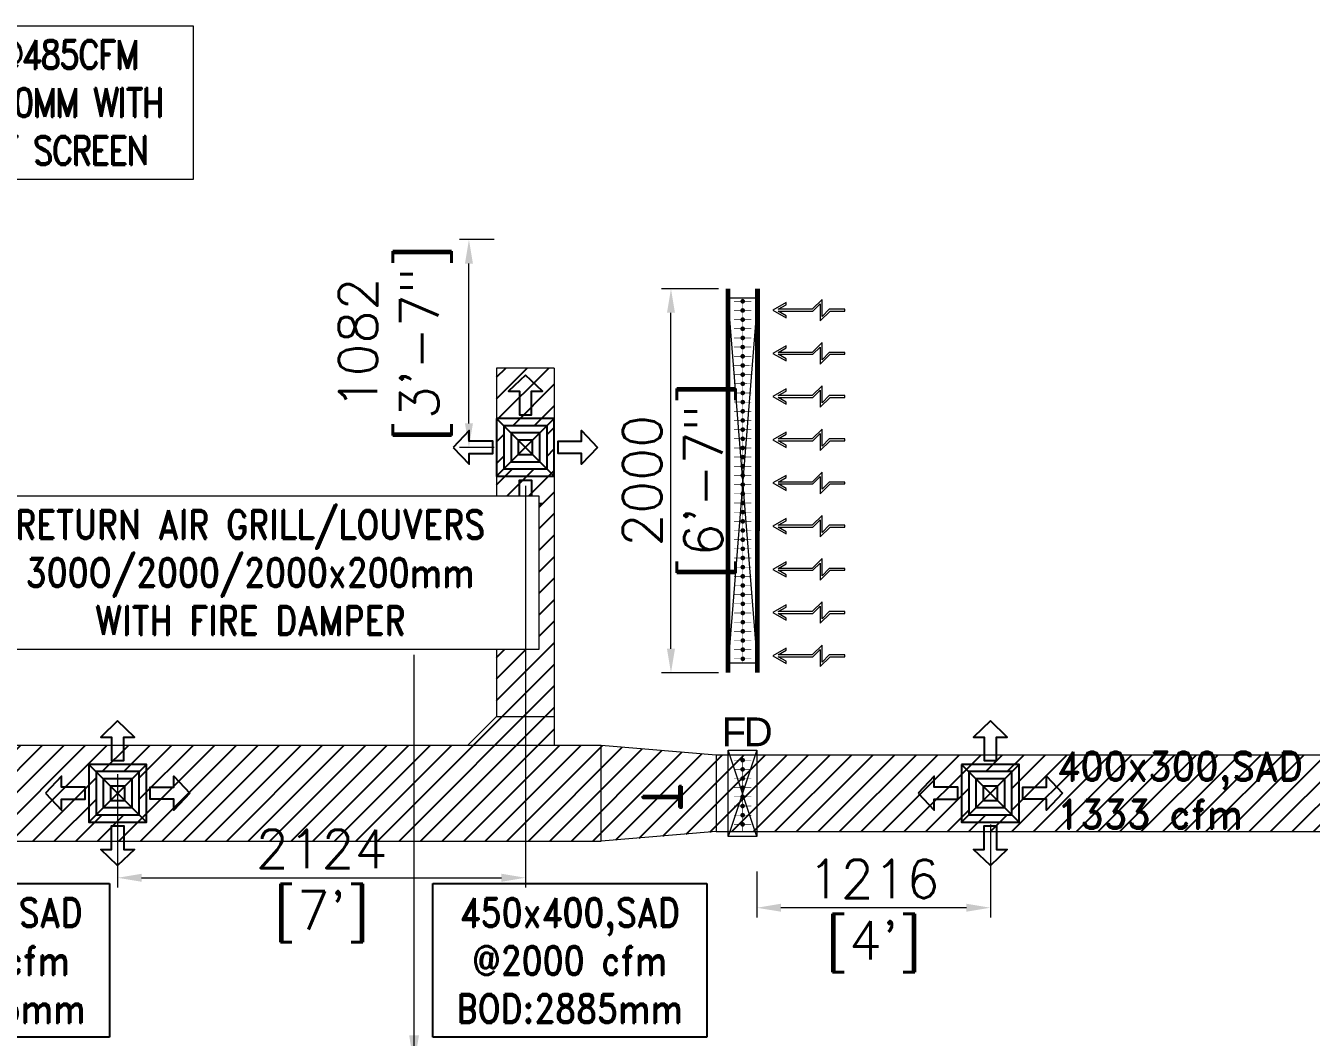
# Model space of a CAD drawing. Header units: millimetres. Extents: x -330573 to 5697, y 22061 to 198972.
# Drawn here: x -87789 to -81091, y 49186 to 54455 of the extents above; entities that cross this region are included whole.
import ezdxf

# ---------------------------------------------------------------- set-up
doc = ezdxf.new("R2010")
doc.units = ezdxf.units.MM
doc.layers.add('HVAC SAD', color=6, linetype='Continuous')
for name, color, linetype, lineweight in [('VL-AC-ACCOUSTIC INSULATION', 32, 'Continuous', 25), ('VL-AC-DAMPERS', 5, 'Continuous', 18), ('VL-AC-DIM', 20, 'Continuous', 25), ('VL-AC-FA_TEXT_50', 7, 'Continuous', 18), ('VL-AC-RA_TEXT_50', 7, 'Continuous', 18), ('VL-AC-RAT', 1, 'Continuous', 5), ('VL-AC-SA', 6, 'Continuous', 5), ('VL-AC-SA_TEXT_50', 7, 'Continuous', 25), ('VL-AC-SAT', 72, 'Continuous', 25), ('VL-AC-WALL CUTOUT', 7, 'Continuous', 18)]:
    doc.layers.add(name, color=color, linetype=linetype, lineweight=lineweight)
doc.styles.add('ROMANS', font='romans.shx', dxfattribs={"height": 200})
doc.styles.get("Standard").update_dxf_attribs({"font": 'arial.ttf'})
doc.styles.add('VOLTAS - ROMAND', font='romand.shx', dxfattribs={"width": 0.85})
doc.dimstyles.new('VL_DIM', dxfattribs={"dimscale": 1.25, "dimtxt": 200, "dimasz": 125, "dimexe": 50, "dimexo": 50, "dimgap": 50, "dimtad": 1, "dimdec": 0, "dimrnd": 1, "dimzin": 9, "dimdsep": 46, "dimtxsty": 'ROMANS', "dimcen": 0.09, "dimdle": 35, "dimclrd": 7, "dimclre": 7, "dimclrt": 7, "dimadec": 0, "dimazin": 0, "dimtfac": 1, "dimtdec": 0, "dimtmove": 2, "dimatfit": 3, "dimfxl": 1, "dimtolj": 1, "dimtzin": 0, "dimlwd": 15, "dimlwe": 15, "dimarcsym": 1})

# ---------------------------------------------------------------- blocks, each defined once
blk = doc.blocks.new('*U48')
for p, q in [((-150, 150), (150, -150)), ((150, 150), (-150, -150))]:
    blk.add_line(p, q)
for points in [[(0, 376.3), (88.2, 292.6), (31.7, 292.6), (31.7, 170), (-31.7, 170), (-31.7, 292.6), (-88.2, 292.6)], [(-150, -150), (150, -150), (150, 150), (-150, 150)], [(-376.3, 0), (-292.6, -88.2), (-292.6, -31.7), (-170, -31.7), (-170, 31.7), (-292.6, 31.7), (-292.6, 88.2)], [(376.3, 0), (292.6, -88.2), (292.6, -31.7), (170, -31.7), (170, 31.7), (292.6, 31.7), (292.6, 88.2)], [(0, -376.3), (88.2, -292.6), (31.7, -292.6), (31.7, -170), (-31.7, -170), (-31.7, -292.6), (-88.2, -292.6)]]:
    blk.add_lwpolyline(points, close=True)
at = {"color": 8}
for points in [[(-112.5, -112.5), (112.5, -112.5), (112.5, 112.5), (-112.5, 112.5)], [(-75, -75), (75, -75), (75, 75), (-75, 75)], [(-37.5, -37.5), (37.5, -37.5), (37.5, 37.5), (-37.5, 37.5)]]:
    blk.add_lwpolyline(points, close=True, dxfattribs=at)
blk = doc.blocks.new('A$C4381340D')
at = {"layer": 'VL-AC-SAT', "rotation": 270}
blk.add_blockref('*U48', (376.3, 376.3), dxfattribs=at)
blk = doc.blocks.new('*D92')
at = {"layer": 'Defpoints', "color": 0, "transparency": 16777216}
for p in [(-84427, 53084.7), (-84129.7, 53084.7), (-84129.8, 51084.5)]:
    blk.add_point(p, dxfattribs=at)
at = {"layer": 'VL-AC-RA_TEXT_50', "color": 7, "lineweight": 15, "transparency": 16777216}
for p, q in [((-84179.7, 53084.7), (-84477, 53084.7)), ((-84427, 51209.5), (-84427, 52959.7)), ((-84179.8, 51084.5), (-84477, 51084.5))]:
    blk.add_line(p, q, dxfattribs=at)
at = {"layer": 'VL-AC-RA_TEXT_50', "color": 7, "transparency": 16777216}
for points in [[(-84447.9, 52959.7), (-84406.2, 52959.7), (-84427, 53084.7)], [(-84447.9, 51209.5), (-84406.2, 51209.5), (-84427, 51084.5)]]:
    blk.add_solid(points, dxfattribs=at)
at = {"layer": 'VL-AC-RA_TEXT_50', "color": 7, "transparency": 16777216, "char_height": 200, "attachment_point": 5, "rotation": 90, "style": 'ROMANS'}
for s, insert in [('\\A1;[6\'-7"]', (-84224.7, 52084.6)), ('\\A1;2000', (-84577, 52084.6))]:
    blk.add_mtext(s, dxfattribs=dict(at, insert=insert))
blk = doc.blocks.new('*D236')
at = {"layer": 'Defpoints', "color": 0, "transparency": 16777216}
for p in [(-85479.5, 53340.9), (-85297.6, 53340.9), (-85297.6, 52258.6)]:
    blk.add_point(p, dxfattribs=at)
at = {"layer": 'VL-AC-DIM', "color": 7, "lineweight": 15, "transparency": 16777216}
for p, q in [((-85347.6, 53340.9), (-85529.5, 53340.9)), ((-85479.5, 52383.6), (-85479.5, 53215.9)), ((-85347.6, 52258.6), (-85529.5, 52258.6))]:
    blk.add_line(p, q, dxfattribs=at)
at = {"layer": 'VL-AC-DIM', "color": 7, "transparency": 16777216}
for points in [[(-85500.3, 53215.9), (-85458.7, 53215.9), (-85479.5, 53340.9)], [(-85500.3, 52383.6), (-85458.7, 52383.6), (-85479.5, 52258.6)]]:
    blk.add_solid(points, dxfattribs=at)
at = {"layer": 'VL-AC-DIM', "color": 7, "transparency": 16777216, "char_height": 200, "attachment_point": 5, "rotation": 90, "style": 'ROMANS'}
for s, insert in [('\\A1;[3\'-7"]', (-85704.5, 52799.8)), ('\\A1;1082', (-86056.9, 52799.8))]:
    blk.add_mtext(s, dxfattribs=dict(at, insert=insert))
blk = doc.blocks.new('*D237')
at = {"layer": 'Defpoints', "color": 0, "transparency": 16777216}
for p in [(-85185.1, 52108.6), (-87309.5, 50607.3), (-85185.1, 50017)]:
    blk.add_point(p, dxfattribs=at)
at = {"layer": 'VL-AC-DIM', "color": 7, "lineweight": 15, "transparency": 16777216}
for p, q in [((-85185.1, 52058.6), (-85185.1, 49967)), ((-87309.5, 50557.3), (-87309.5, 49967)), ((-87184.5, 50017), (-85310.1, 50017))]:
    blk.add_line(p, q, dxfattribs=at)
at = {"layer": 'VL-AC-DIM', "color": 7, "transparency": 16777216}
for points in [[(-87184.5, 50037.8), (-87184.5, 49996.1), (-87309.5, 50017)], [(-85310.1, 50037.8), (-85310.1, 49996.1), (-85185.1, 50017)]]:
    blk.add_solid(points, dxfattribs=at)
at = {"layer": 'VL-AC-DIM', "color": 7, "transparency": 16777216, "char_height": 200, "attachment_point": 5, "style": 'ROMANS'}
for s, insert in [('\\A1;2124', (-86247.3, 50167)), ("\\A1;[7']", (-86247.3, 49814.6))]:
    blk.add_mtext(s, dxfattribs=dict(at, insert=insert))
blk = doc.blocks.new('*D238')
at = {"layer": 'Defpoints', "color": 0, "transparency": 16777216}
for p in [(-82763.1, 50344.8), (-83979.2, 50098.7), (-83979.2, 49860.8)]:
    blk.add_point(p, dxfattribs=at)
at = {"layer": 'VL-AC-DIM', "color": 7, "lineweight": 15, "transparency": 16777216}
for p, q in [((-82763.1, 50294.8), (-82763.1, 49810.8)), ((-83979.2, 50048.7), (-83979.2, 49810.8)), ((-82888.1, 49860.8), (-83854.2, 49860.8))]:
    blk.add_line(p, q, dxfattribs=at)
at = {"layer": 'VL-AC-DIM', "color": 7, "transparency": 16777216}
for points in [[(-83854.2, 49881.6), (-83854.2, 49840), (-83979.2, 49860.8)], [(-82888.1, 49881.6), (-82888.1, 49840), (-82763.1, 49860.8)]]:
    blk.add_solid(points, dxfattribs=at)
at = {"layer": 'VL-AC-DIM', "color": 7, "transparency": 16777216, "char_height": 200, "attachment_point": 5, "style": 'ROMANS'}
for s, insert in [('\\A1;1216', (-83371.1, 50010.8)), ("\\A1;[4']", (-83371.1, 49658.4))]:
    blk.add_mtext(s, dxfattribs=dict(at, insert=insert))

msp = doc.modelspace()

# ---------------------------------------------------------------- hatches: boundary and pattern name
at = {"layer": 'VL-AC-ACCOUSTIC INSULATION'}
h = msp.add_hatch(dxfattribs=at)
h.set_pattern_fill('ANSI31', color=8, scale=25)
h.paths.add_polyline_path([(-93060.8, 48476.9), (-93310.8, 48476.9), (-93310.8, 48110.9), (-93060.8, 48110.9)])
h.paths.add_polyline_path([(-92910.8, 48626.9), (-93310.8, 48626.9), (-93310.8, 48476.9), (-93060.8, 48476.9)])
h.paths.add_polyline_path([(-90468.9, 48876.9), (-93377.9, 48876.9), (-93377.9, 48626.9), (-90468.9, 48626.9)])
h.paths.add_polyline_path([(-91810.8, 48476.9), (-92060.8, 48476.9), (-92060.8, 48110.9), (-91810.8, 48110.9)])
h.paths.add_polyline_path([(-91660.8, 48626.9), (-92060.8, 48626.9), (-92060.8, 48476.9), (-91810.8, 48476.9)])
h.paths.add_polyline_path([(-90710.8, 48476.9), (-90960.8, 48476.9), (-90960.8, 48110.9), (-90710.8, 48110.9)])
h.paths.add_polyline_path([(-90610.8, 48626.9), (-90960.8, 48626.9), (-90960.8, 48476.9), (-90710.8, 48476.9)])
edge = h.paths.add_edge_path()
edge.add_arc((-89818.9, 48980.3), 50, 180, 270, ccw=False)
edge.add_line((-89868.9, 48980.3), (-90418.9, 48980.3))
edge.add_line((-90418.9, 48980.3), (-90418.9, 48926.9))
edge.add_arc((-90468.9, 48926.9), 50, -90, 0, ccw=False)
edge.add_line((-90468.9, 48876.9), (-90468.9, 48626.9))
edge.add_arc((-90468.9, 48926.9), 300, 270, 317.38825)
edge.add_arc((-89818.9, 48980.3), 500, 210.8598, 270)
edge.add_line((-89818.9, 48480.3), (-89818.9, 48930.3))
h.paths.add_polyline_path([(-89868.9, 49080.3), (-90418.9, 49080.3), (-90418.9, 48980.3), (-89868.9, 48980.3)])
h.paths.add_polyline_path([(-86614.8, 48930.3), (-89818.9, 48930.3), (-89818.9, 48480.3), (-86614.8, 48480.3)])
h.paths.add_polyline_path([(-89310.8, 48480.3), (-89710.8, 48480.3), (-89560.8, 48330.3), (-89310.8, 48330.3)])
h.paths.add_polyline_path([(-89310.8, 48330.3), (-89560.8, 48330.3), (-89560.8, 48110.9), (-89310.8, 48110.9)])
h.paths.add_polyline_path([(-88060.8, 48330.3), (-88310.8, 48330.3), (-88310.8, 48110.9), (-88060.8, 48110.9)])
h.paths.add_polyline_path([(-88060.8, 48480.3), (-88460.8, 48480.3), (-88310.8, 48330.3), (-88060.8, 48330.3)])
h.paths.add_polyline_path([(-86810.8, 48330.3), (-87060.8, 48330.3), (-87060.8, 48110.9), (-86810.8, 48110.9)])
h.paths.add_polyline_path([(-86810.8, 48480.3), (-87210.8, 48480.3), (-87060.8, 48330.3), (-86810.8, 48330.3)])
h.paths.add_polyline_path([(-86014.8, 48930.3), (-86614.8, 48930.3), (-86614.8, 48480.3), (-86014.8, 48480.3)])
h.paths.add_polyline_path([(-85560.8, 48480.3), (-85960.8, 48480.3), (-85810.8, 48330.3), (-85560.8, 48330.3)])
h.paths.add_polyline_path([(-85560.8, 48330.3), (-85810.8, 48330.3), (-85810.8, 48110.9), (-85560.8, 48110.9)])
h.paths.add_polyline_path([(-81510.8, 48930.3), (-86014.8, 48930.3), (-86014.8, 48480.3), (-81510.8, 48480.3)])
h.paths.add_polyline_path([(-84310.8, 48480.3), (-84710.8, 48480.3), (-84560.8, 48330.3), (-84310.8, 48330.3)])
h.paths.add_polyline_path([(-84310.8, 48330.3), (-84560.8, 48330.3), (-84560.8, 48110.9), (-84310.8, 48110.9)])
h.paths.add_polyline_path([(-83060.8, 48480.3), (-83460.8, 48480.3), (-83310.8, 48330.3), (-83060.8, 48330.3)])
h.paths.add_polyline_path([(-83060.8, 48330.3), (-83310.8, 48330.3), (-83310.8, 48110.9), (-83060.8, 48110.9)])
h.paths.add_polyline_path([(-81810.8, 48330.3), (-82060.8, 48330.3), (-82060.8, 48110.9), (-81810.8, 48110.9)])
h.paths.add_polyline_path([(-81810.8, 48480.3), (-82210.8, 48480.3), (-82060.8, 48330.3), (-81810.8, 48330.3)])
h.paths.add_polyline_path([(-80097.7, 50257.3), (-80497.7, 50257.3), (-80347.7, 50107.3), (-80097.7, 50107.3)])
h.paths.add_polyline_path([(-75512.4, 50657.3), (-84190.9, 50657.3), (-84190.9, 50257.3), (-75512.4, 50257.3)])
h.paths.add_polyline_path([(-82650.6, 50344.8), (-82875.6, 50344.8), (-82875.6, 50569.8), (-82650.6, 50569.8)], flags=16)
h.paths.add_polyline_path([(-76014.8, 50569.8), (-75789.8, 50569.8), (-75789.8, 50344.8), (-76014.8, 50344.8)], flags=16)
h.paths.add_polyline_path([(-79892.4, 50807.3), (-80192.4, 50807.3), (-80342.4, 50657.3), (-79892.4, 50657.3)])
h.paths.add_polyline_path([(-79892.4, 52670.6), (-80192.4, 52670.6), (-80192.4, 50807.3), (-79892.4, 50807.3)])
h.paths.add_polyline_path([(-80154.9, 52145.6), (-80154.9, 52370.6), (-79929.9, 52370.6), (-79929.9, 52145.6)], flags=16)
h.paths.add_polyline_path([(-78947.7, 50257.3), (-79347.7, 50257.3), (-79197.7, 50107.3), (-78947.7, 50107.3)])
h.paths.add_polyline_path([(-78947.7, 50107.3), (-79197.7, 50107.3), (-79197.7, 48110.9), (-78947.7, 48110.9)])
h.paths.add_polyline_path([(-84190.9, 50657.3), (-84790.9, 50707.3), (-84790.9, 50207.3), (-84190.9, 50257.3)])
h.paths.add_polyline_path([(-84790.9, 50707.3), (-88606.6, 50707.3), (-88606.6, 50207.3), (-84790.9, 50207.3)])
h.paths.add_polyline_path([(-87197, 50344.8), (-87422, 50344.8), (-87422, 50569.8), (-87197, 50569.8)], flags=16)
h.paths.add_polyline_path([(-85035.1, 50857.3), (-85335.1, 50857.3), (-85485.1, 50707.3), (-85035.1, 50707.3)])
h.paths.add_polyline_path([(-85035.1, 52671.1), (-85335.1, 52671.1), (-85335.1, 50857.3), (-85035.1, 50857.3)])
h.paths.add_polyline_path([(-85297.6, 52146.1), (-85297.6, 52371.1), (-85072.6, 52371.1), (-85072.6, 52146.1)], flags=16)
h.paths.add_polyline_path([(-80097.7, 48110.9), (-80097.7, 50107.3), (-80347.7, 50107.3), (-80347.7, 48110.9)])

# ---------------------------------------------------------------- linework, layer by layer
at = {"layer": 'VL-AC-DAMPERS'}
for p, q in [((-84053.3, 52919.7, 0), (-84053.3, 52923.9, 0)), ((-84053.3, 52728.7, 0), (-84053.3, 52732.9, 0)), ((-84053.2, 52537.7, 0), (-84053.2, 52541.9, 0)), ((-84053.2, 52394.4, 0), (-84053.2, 52398.7, 0)), ((-84053.2, 52298.9, 0), (-84053.2, 52303.2, 0)), ((-84053.2, 52107.9, 0), (-84053.2, 52112.2, 0)), ((-84053, 51916.9, 0), (-84053, 51921.2, 0)), ((-84053, 51773.7, 0), (-84053, 51777.9, 0)), ((-84053, 51678.2, 0), (-84053, 51682.4, 0)), ((-84053, 51487.2, 0), (-84053, 51491.4, 0)), ((-84052.8, 51296.2, 0), (-84052.8, 51300.4, 0)), ((-84052.8, 51153, 0), (-84052.8, 51157.2, 0)), ((-84053.7, 50434.1), (-84053.7, 50438.3)), ((-84053.7, 50290.9), (-84053.6, 50295.1))]:
    msp.add_line(p, q, dxfattribs=at)
at = {"layer": 'VL-AC-DAMPERS', "const_width": 2.55, "elevation": 0}
msp.add_lwpolyline([(-83978.3, 51134.7), (-83978.3, 53035.4), (-84128.1, 53035.4), (-84128.1, 51134.7)], close=True, dxfattribs=at)
at = {"layer": 'VL-AC-DAMPERS', "elevation": 0}
for points, const_width in [([(-84098.3, 53019.4), (-84008.1, 53019.4)], 3.18), ([(-84053.2, 51134.7), (-84053.2, 53035.4)], 1.27), ([(-84098.3, 52971.7), (-84008.1, 52971.6)], 3.18), ([(-84098.3, 52923.9), (-84008.1, 52923.9)], 3.18), ([(-84098.3, 52876.2), (-84008.1, 52876.1)], 3.18), ([(-84098.3, 52828.4), (-84008.1, 52828.4)], 3.18), ([(-84098.3, 52780.7), (-84008.1, 52780.6)], 3.18), ([(-84098.3, 52732.9), (-84008.1, 52732.9)], 3.18), ([(-84098.2, 52685.2), (-84008, 52685.1)], 3.18), ([(-84098.2, 52637.4), (-84008, 52637.4)], 3.18), ([(-84098.2, 52589.7), (-84008, 52589.6)], 3.18), ([(-84098.2, 52541.9), (-84008, 52541.9)], 3.18), ([(-84098.2, 52494.2), (-84008, 52494.1)], 3.18), ([(-84098.2, 52446.4), (-84008, 52446.4)], 3.18), ([(-84098.2, 52398.7), (-84008, 52398.7)], 3.18), ([(-84098.2, 52350.9), (-84008, 52350.9)], 3.18), ([(-84098.2, 52303.2), (-84008, 52303.2)], 3.18), ([(-84098.2, 52255.4), (-84007.9, 52255.4)], 3.18), ([(-84098.2, 52207.7), (-84007.9, 52207.7)], 3.18), ([(-84098.2, 52159.9), (-84007.9, 52159.9)], 3.18), ([(-84098.2, 52112.2), (-84008, 52112.2)], 3.18), ([(-84098, 52064.4), (-84007.8, 52064.4)], 3.18), ([(-84098, 52016.7), (-84007.8, 52016.7)], 3.18), ([(-84098, 51968.9), (-84007.8, 51968.9)], 3.18), ([(-84098, 51921.2), (-84007.8, 51921.2)], 3.18), ([(-84098, 51873.4), (-84007.8, 51873.4)], 3.18), ([(-84098, 51825.7), (-84007.8, 51825.7)], 3.18), ([(-84098, 51777.9), (-84007.8, 51777.9)], 3.18), ([(-84098, 51730.2), (-84007.8, 51730.2)], 3.18), ([(-84098, 51682.4), (-84007.8, 51682.4)], 3.18), ([(-84098, 51634.7), (-84007.8, 51634.7)], 3.18), ([(-84098, 51587), (-84007.8, 51586.9)], 3.18), ([(-84098, 51539.2), (-84007.8, 51539.2)], 3.18), ([(-84098, 51491.5), (-84007.8, 51491.4)], 3.18), ([(-84097.8, 51443.7), (-84007.6, 51443.7)], 3.18), ([(-84097.8, 51396), (-84007.6, 51395.9)], 3.18), ([(-84097.8, 51348.2), (-84007.6, 51348.2)], 3.18), ([(-84097.8, 51300.5), (-84007.6, 51300.4)], 3.18), ([(-84097.8, 51252.7), (-84007.6, 51252.7)], 3.18), ([(-84097.8, 51205), (-84007.6, 51204.9)], 3.18), ([(-84097.8, 51157.2), (-84007.6, 51157.2)], 3.18)]:
    msp.add_lwpolyline(points, dxfattribs=dict(at, const_width=const_width))
at = {"layer": 'VL-AC-DAMPERS', "const_width": 12.2, "elevation": 0}
for points in [[(-84059.3, 53019.4, -1), (-84047.4, 53019.4, -1), (-84059.3, 53019.4, 1)], [(-84059.3, 52971.6, -1), (-84047.4, 52971.6, -1), (-84059.3, 52971.6, 1)], [(-84059.3, 52923.9, -1), (-84047.4, 52923.9, -1), (-84059.3, 52923.9, 1)], [(-84059.3, 52876.1, -1), (-84047.3, 52876.1, -1), (-84059.3, 52876.1, 1)], [(-84059.3, 52828.4, -1), (-84047.3, 52828.4, -1), (-84059.3, 52828.4, 1)], [(-84059.3, 52780.7, -1), (-84047.3, 52780.7, -1), (-84059.3, 52780.7, 1)], [(-84059.3, 52732.9, -1), (-84047.4, 52732.9, -1), (-84059.3, 52732.9, 1)], [(-84059.1, 52685.1, -1), (-84047.2, 52685.1, -1), (-84059.1, 52685.1, 1)], [(-84059.1, 52637.4, -1), (-84047.2, 52637.4, -1), (-84059.1, 52637.4, 1)], [(-84059.1, 52589.7, -1), (-84047.2, 52589.7, -1), (-84059.1, 52589.7, 1)], [(-84059.1, 52541.9, -1), (-84047.2, 52541.9, -1), (-84059.1, 52541.9, 1)], [(-84059.1, 52494.2, -1), (-84047.2, 52494.2, -1), (-84059.1, 52494.2, 1)], [(-84059.1, 52446.4, -1), (-84047.2, 52446.4, -1), (-84059.1, 52446.4, 1)], [(-84059.1, 52398.7, -1), (-84047.2, 52398.7, -1), (-84059.1, 52398.7, 1)], [(-84059.1, 52350.9, -1), (-84047.2, 52350.9, -1), (-84059.1, 52350.9, 1)], [(-84059.1, 52303.2, -1), (-84047.2, 52303.2, -1), (-84059.1, 52303.2, 1)], [(-84059.1, 52255.4, -1), (-84047.2, 52255.4, -1), (-84059.1, 52255.4, 1)], [(-84059.1, 52207.7, -1), (-84047.2, 52207.7, -1), (-84059.1, 52207.7, 1)], [(-84059.1, 52159.9, -1), (-84047.2, 52159.9, -1), (-84059.1, 52159.9, 1)], [(-84059.1, 52112.2, -1), (-84047.2, 52112.2, -1), (-84059.1, 52112.2, 1)], [(-84059, 52064.4, -1), (-84047, 52064.4, -1), (-84059, 52064.4, 1)], [(-84059, 52016.7, -1), (-84047, 52016.7, -1), (-84059, 52016.7, 1)], [(-84059, 51968.9, -1), (-84047, 51968.9, -1), (-84059, 51968.9, 1)], [(-84059, 51921.2, -1), (-84047, 51921.2, -1), (-84059, 51921.2, 1)], [(-84059, 51873.4, -1), (-84047, 51873.4, -1), (-84059, 51873.4, 1)], [(-84059, 51825.7, -1), (-84047, 51825.7, -1), (-84059, 51825.7, 1)], [(-84059, 51777.9, -1), (-84047, 51777.9, -1), (-84059, 51777.9, 1)], [(-84059, 51730.2, -1), (-84047, 51730.2, -1), (-84059, 51730.2, 1)], [(-84059, 51682.4, -1), (-84047, 51682.4, -1), (-84059, 51682.4, 1)], [(-84059, 51634.7, -1), (-84047, 51634.7, -1), (-84059, 51634.7, 1)], [(-84059, 51586.9, -1), (-84047, 51586.9, -1), (-84059, 51586.9, 1)], [(-84059, 51491.4, -1), (-84047, 51491.4, -1), (-84059, 51491.4, 1)], [(-84059, 51539.2, -1), (-84047, 51539.2, -1), (-84059, 51539.2, 1)], [(-84058.8, 51443.7, -1), (-84046.8, 51443.7, -1), (-84058.8, 51443.7, 1)], [(-84058.8, 51395.9, -1), (-84046.8, 51395.9, -1), (-84058.8, 51395.9, 1)], [(-84058.8, 51348.2, -1), (-84046.8, 51348.2, -1), (-84058.8, 51348.2, 1)], [(-84058.8, 51300.4, -1), (-84046.8, 51300.4, -1), (-84058.8, 51300.4, 1)], [(-84058.8, 51252.7, -1), (-84046.8, 51252.7, -1), (-84058.8, 51252.7, 1)], [(-84058.8, 51205, -1), (-84046.8, 51205, -1), (-84058.8, 51205, 1)], [(-84058.8, 51157.2, -1), (-84046.8, 51157.2, -1), (-84058.8, 51157.2, 1)]]:
    msp.add_lwpolyline(points, format="xyb", dxfattribs=at)
at = {"layer": 'VL-AC-DAMPERS', "const_width": 2.55}
msp.add_lwpolyline([(-83979.2, 50257.3), (-83979.2, 50657.4), (-84129, 50657.4), (-84129, 50257.3)], close=True, dxfattribs=at)
at = {"layer": 'VL-AC-DAMPERS', "const_width": 12.2}
for points in [[(-84059.6, 50629.3, -1), (-84047.7, 50629.3, -1), (-84059.6, 50629.3, 1)], [(-84059.6, 50581.6, -1), (-84047.7, 50581.6, -1), (-84059.6, 50581.6, 1)], [(-84059.6, 50533.8, -1), (-84047.7, 50533.8, -1), (-84059.6, 50533.8, 1)], [(-84059.6, 50486.1, -1), (-84047.7, 50486.1, -1), (-84059.6, 50486.1, 1)], [(-84059.6, 50438.3, -1), (-84047.7, 50438.3, -1), (-84059.6, 50438.3, 1)], [(-84059.6, 50390.6, -1), (-84047.7, 50390.6, -1), (-84059.6, 50390.6, 1)], [(-84059.6, 50342.8, -1), (-84047.7, 50342.8, -1), (-84059.6, 50342.8, 1)], [(-84059.6, 50295.1, -1), (-84047.7, 50295.1, -1), (-84059.6, 50295.1, 1)]]:
    msp.add_lwpolyline(points, format="xyb", dxfattribs=at)
at = {"layer": 'VL-AC-DAMPERS'}
for points, const_width in [([(-84053.7, 50257.3), (-84053.6, 50657.4)], 2.55), ([(-84098.7, 50629.3), (-84008.4, 50629.3)], 3.18), ([(-84098.7, 50581.6), (-84008.4, 50581.6)], 3.18), ([(-84098.7, 50533.8), (-84008.4, 50533.8)], 3.18), ([(-84098.7, 50486.1), (-84008.4, 50486.1)], 3.18), ([(-84098.7, 50438.3), (-84008.4, 50438.3)], 3.18), ([(-84098.7, 50390.6), (-84008.4, 50390.6)], 3.18), ([(-84098.7, 50342.9), (-84008.4, 50342.8)], 3.18), ([(-84098.7, 50295.1), (-84008.4, 50295.1)], 3.18)]:
    msp.add_lwpolyline(points, dxfattribs=dict(at, const_width=const_width))
at = {"layer": 'VL-AC-RAT', "const_width": 25}
msp.add_lwpolyline([(-84129.7, 53084.7), (-84129.8, 51084.5)], dxfattribs=at)
at = {"layer": 'VL-AC-RAT', "const_width": 25, "elevation": 0}
msp.add_lwpolyline([(-83976.6, 51084.9), (-83976.5, 53085.2)], dxfattribs=at)
at = {"layer": 'VL-AC-RAT', "elevation": 0}
for points in [[(-83868.7, 52968.3), (-83687.1, 52968.3), (-83649.4, 53006.1), (-83649.4, 52917.1), (-83598.2, 52968.3), (-83521, 52968.3), (-83521, 52977.9), (-83602.1, 52977.9), (-83639.9, 52940.1), (-83639.9, 53029.1), (-83691.1, 52977.9), (-83868.7, 52977.9), (-83827.4, 53001.7), (-83827.4, 53012.7), (-83896, 52973.1), (-83827.4, 52933.5), (-83827.4, 52944.5)], [(-83868.7, 52743.3), (-83687.1, 52743.3), (-83649.4, 52781.1), (-83649.4, 52692.1), (-83598.2, 52743.3), (-83521, 52743.3), (-83521, 52752.9), (-83602.1, 52752.9), (-83639.9, 52715.1), (-83639.9, 52804.1), (-83691.1, 52752.9), (-83868.7, 52752.9), (-83827.4, 52776.7), (-83827.4, 52787.7), (-83896, 52748.1), (-83827.4, 52708.5), (-83827.4, 52719.5)], [(-83868.7, 52518.3), (-83687.1, 52518.3), (-83649.4, 52556.1), (-83649.4, 52467.1), (-83598.2, 52518.3), (-83521, 52518.3), (-83521, 52527.9), (-83602.1, 52527.9), (-83639.9, 52490.1), (-83639.9, 52579.1), (-83691.1, 52527.9), (-83868.7, 52527.9), (-83827.4, 52551.7), (-83827.4, 52562.7), (-83896, 52523.1), (-83827.4, 52483.5), (-83827.4, 52494.5)], [(-83868.7, 52293.3), (-83687.1, 52293.3), (-83649.4, 52331.1), (-83649.4, 52242.1), (-83598.2, 52293.3), (-83521, 52293.3), (-83521, 52302.9), (-83602.1, 52302.9), (-83639.9, 52265.1), (-83639.9, 52354.1), (-83691.1, 52302.9), (-83868.7, 52302.9), (-83827.4, 52326.7), (-83827.4, 52337.7), (-83896, 52298.1), (-83827.4, 52258.5), (-83827.4, 52269.5)], [(-83868.7, 52068.3), (-83687.1, 52068.3), (-83649.4, 52106.1), (-83649.4, 52017.1), (-83598.2, 52068.3), (-83521, 52068.3), (-83521, 52077.9), (-83602.1, 52077.9), (-83639.9, 52040.1), (-83639.9, 52129.1), (-83691.1, 52077.9), (-83868.7, 52077.9), (-83827.4, 52101.7), (-83827.4, 52112.7), (-83896, 52073.1), (-83827.4, 52033.5), (-83827.4, 52044.5)], [(-83868.7, 51843.3), (-83687.1, 51843.3), (-83649.4, 51881.1), (-83649.4, 51792.1), (-83598.2, 51843.3), (-83521, 51843.3), (-83521, 51852.9), (-83602.1, 51852.9), (-83639.9, 51815.1), (-83639.9, 51904.1), (-83691.1, 51852.9), (-83868.7, 51852.9), (-83827.4, 51876.7), (-83827.4, 51887.7), (-83896, 51848.1), (-83827.4, 51808.5), (-83827.4, 51819.5)], [(-83868.7, 51618.3), (-83687.1, 51618.3), (-83649.4, 51656.1), (-83649.4, 51567.1), (-83598.2, 51618.3), (-83521, 51618.3), (-83521, 51627.9), (-83602.1, 51627.9), (-83639.9, 51590.1), (-83639.9, 51679.1), (-83691.1, 51627.9), (-83868.7, 51627.9), (-83827.4, 51651.7), (-83827.4, 51662.7), (-83896, 51623.1), (-83827.4, 51583.5), (-83827.4, 51594.5)], [(-83868.7, 51393.3), (-83687.1, 51393.3), (-83649.4, 51431.1), (-83649.4, 51342.1), (-83598.2, 51393.3), (-83521, 51393.3), (-83521, 51402.9), (-83602.1, 51402.9), (-83639.9, 51365.1), (-83639.9, 51454.1), (-83691.1, 51402.9), (-83868.7, 51402.9), (-83827.4, 51426.7), (-83827.4, 51437.7), (-83896, 51398.1), (-83827.4, 51358.5), (-83827.4, 51369.5)], [(-83868.7, 51168.3), (-83687.1, 51168.3), (-83649.4, 51206.1), (-83649.4, 51117.1), (-83598.2, 51168.3), (-83521, 51168.3), (-83521, 51177.9), (-83602.1, 51177.9), (-83639.9, 51140.1), (-83639.9, 51229.1), (-83691.1, 51177.9), (-83868.7, 51177.9), (-83827.4, 51201.7), (-83827.4, 51212.7), (-83896, 51173.1), (-83827.4, 51133.5), (-83827.4, 51144.5)]]:
    msp.add_lwpolyline(points, close=True, dxfattribs=at)
at = {"layer": 'VL-AC-SA'}
for points in [[(-85335.1, 52671.1), (-85335.1, 50857.3)], [(-85035.1, 52671.1), (-85335.1, 52671.1)], [(-85035.1, 52671.1), (-85035.1, 50707.3)], [(-85072.6, 52371.1), (-85297.6, 52146.1)], [(-85297.6, 52371.1), (-85072.6, 52146.1)], [(-85335.1, 50857.3), (-85485.1, 50707.3)], [(-85335.1, 50857.3), (-85035.1, 50857.3)], [(-89668.9, 50707.3), (-84790.9, 50707.3)], [(-84190.9, 50657.3), (-75512.4, 50657.3)], [(-87197, 50569.8), (-87422, 50344.8)], [(-87422, 50569.8), (-87197, 50344.8)], [(-82650.6, 50569.8), (-82875.6, 50344.8)], [(-82875.6, 50569.8), (-82650.6, 50344.8)], [(-84190.9, 50257.3), (-75512.4, 50257.3)], [(-89818.9, 50207.3), (-84790.9, 50207.3)]]:
    msp.add_lwpolyline(points, dxfattribs=at)
for points in [[(-85297.6, 52371.1), (-85072.6, 52371.1), (-85072.6, 52146.1), (-85297.6, 52146.1)], [(-84790.9, 50707.3), (-84190.9, 50657.3), (-84190.9, 50257.3), (-84790.9, 50207.3)], [(-87422, 50569.8), (-87197, 50569.8), (-87197, 50344.8), (-87422, 50344.8)], [(-82875.6, 50569.8), (-82650.6, 50569.8), (-82650.6, 50344.8), (-82875.6, 50344.8)]]:
    msp.add_lwpolyline(points, close=True, dxfattribs=at)
at = {"layer": 'VL-AC-WALL CUTOUT', "linetype": 'ByBlock', "ltscale": 90, "elevation": 0}
for points in [[(-83976.6, 53035.2), (-84129.8, 53035.6)], [(-83975.8, 51134.5), (-84129.8, 53034.7)], [(-83976.6, 53034.3), (-84129.8, 51134.5)], [(-83976.6, 51134.9), (-84129.8, 51134.5)]]:
    msp.add_lwpolyline(points, dxfattribs=at)
at = {"layer": 'VL-AC-WALL CUTOUT'}
msp.add_lwpolyline([(-84129.8, 50682.3), (-83979.2, 50682.3), (-83979.2, 50232.3), (-84129.8, 50232.3)], close=True, dxfattribs=at)
for points in [[(-83979.2, 50682.3), (-84129.8, 50232.3)], [(-83979.2, 50232.3), (-84129.8, 50682.3)]]:
    msp.add_lwpolyline(points, dxfattribs=at)

# ---------------------------------------------------------------- block references
at = {"layer": 'HVAC SAD'}
for p in [(-85561.5, 51882.3), (-87685.8, 50081), (-83139.4, 50081)]:
    msp.add_blockref('A$C4381340D', p, dxfattribs=at)

# ---------------------------------------------------------------- texts
at = {"layer": 'VL-AC-DAMPERS', "insert": (-84117.9, 50851.9, 0), "char_height": 150, "width": 205.934, "attachment_point": 1}
msp.add_mtext('\\pxqr;{\\T0.9;FD}', dxfattribs=at)
at = {"layer": 'VL-AC-FA_TEXT_50', "insert": (-87759.4, 54054.6, 0), "char_height": 150, "attachment_point": 5, "style": 'VOLTAS - ROMAND', "bg_fill": 19, "box_fill_scale": 1.5, "bg_fill_color": 256, "bg_fill_transparency": 0}
msp.add_mtext_dynamic_manual_height_columns('{\\T0.9;\\C7;FAD @485CFM 250X250MM WITH INSECT SCREEN}', width=1536.964, gutter_width=20, heights=[0], dxfattribs=at)
at = {"layer": 'VL-AC-SA_TEXT_50', "insert": (-82416.5, 50673.5, 166161.6), "char_height": 150, "width": 1964.598, "attachment_point": 1, "style": 'VOLTAS - ROMAND'}
msp.add_mtext('{\\W0.95;400x300,SAD\\P1333 cfm}', dxfattribs=at)
at = {"layer": 'VL-AC-SA_TEXT_50', "insert": (-84472.8, 50438.6, -25331.5), "char_height": 200, "width": 144.857, "attachment_point": 5, "rotation": 270, "style": 'ROMANS'}
msp.add_mtext('\\pxql;{\\Fromand|c0;T}', dxfattribs=at)

# ---------------------------------------------------------------- dimensions: what is measured, and where the dimension line sits
at = {"layer": 'VL-AC-DIM'}
dim = msp.add_linear_dim(base=(-85479.5, 53340.9), p1=(-85297.6, 52258.6), p2=(-85297.6, 53340.9), angle=90, dimstyle='VL_DIM', override={"dimscale": 1, "dimpost": '\\X'}, dxfattribs=at)
dim.commit()
dim.dimension.update_dxf_attribs({"geometry": '*D236', "text_midpoint": (-85906.9, 52799.8)})
dim = msp.add_linear_dim(base=(-83979.2, 49860.8), p1=(-82763.1, 50344.8), p2=(-83979.2, 50098.7), dimstyle='VL_DIM', override={"dimscale": 1, "dimpost": '\\X'}, dxfattribs=at)
dim.commit()
dim.dimension.update_dxf_attribs({"geometry": '*D238', "text_midpoint": (-83371.1, 49860.8)})
at = {"layer": 'VL-AC-RA_TEXT_50'}
dim = msp.add_linear_dim(base=(-84427, 53084.7), p1=(-84129.8, 51084.5), p2=(-84129.7, 53084.7), angle=90, dimstyle='VL_DIM', override={"dimscale": 1, "dimpost": '\\X'}, dxfattribs=at)
dim.commit()
dim.dimension.update_dxf_attribs({"geometry": '*D92', "text_midpoint": (-84427, 52084.6)})

# ---------------------------------------------------------------- next in the draw order: texts
at = {"layer": 'VL-AC-RA_TEXT_50', "insert": (-86618.7, 51606.5), "char_height": 150, "width": 2857.004, "attachment_point": 5, "style": 'VOLTAS - ROMAND', "bg_fill": 19, "box_fill_scale": 1.5, "bg_fill_color": 256, "bg_fill_transparency": 0}
msp.add_mtext('RETURN AIR GRILL/LOUVERS 300O/2000/2000x200mm WITH FIRE DAMPER', dxfattribs=at)
at = {"layer": 'VL-AC-SA_TEXT_50', "char_height": 150, "width": 1276.5, "attachment_point": 5, "style": 'VOLTAS - ROMAND', "bg_fill": 19, "box_fill_scale": 1.5, "bg_fill_color": 256, "bg_fill_transparency": 0}
for s, insert in [('450x500,SAD\\P@2800 cfm\\PBOD:2785mm ', (-88065.7, 49586.2)), ('450x400,SAD\\P@2000 cfm\\PBOD:2885mm ', (-84953.8, 49586.2))]:
    msp.add_mtext(s, dxfattribs=dict(at, insert=insert))

# ---------------------------------------------------------------- next in the draw order: dimensions: what is measured, and where the dimension line sits
at = {"layer": 'VL-AC-DIM'}
dim = msp.add_linear_dim(base=(-85185.1, 50017), p1=(-87309.5, 50607.3), p2=(-85185.1, 52108.6), dimstyle='VL_DIM', override={"dimscale": 1, "dimpost": '\\X'}, dxfattribs=at)
dim.commit()
dim.dimension.update_dxf_attribs({"geometry": '*D237', "text_midpoint": (-86247.3, 50017)})

# ---------------------------------------------------------------- next in the draw order: leaders
at = {"layer": 'VL-AC-RA_TEXT_50'}
msp.add_leader([(-85765.3, 49040.1), (-85765.3, 51177.5)], dimstyle='VL_DIM', override={"dimtad": 0}, dxfattribs=at)

doc.saveas('drawing.dxf')
